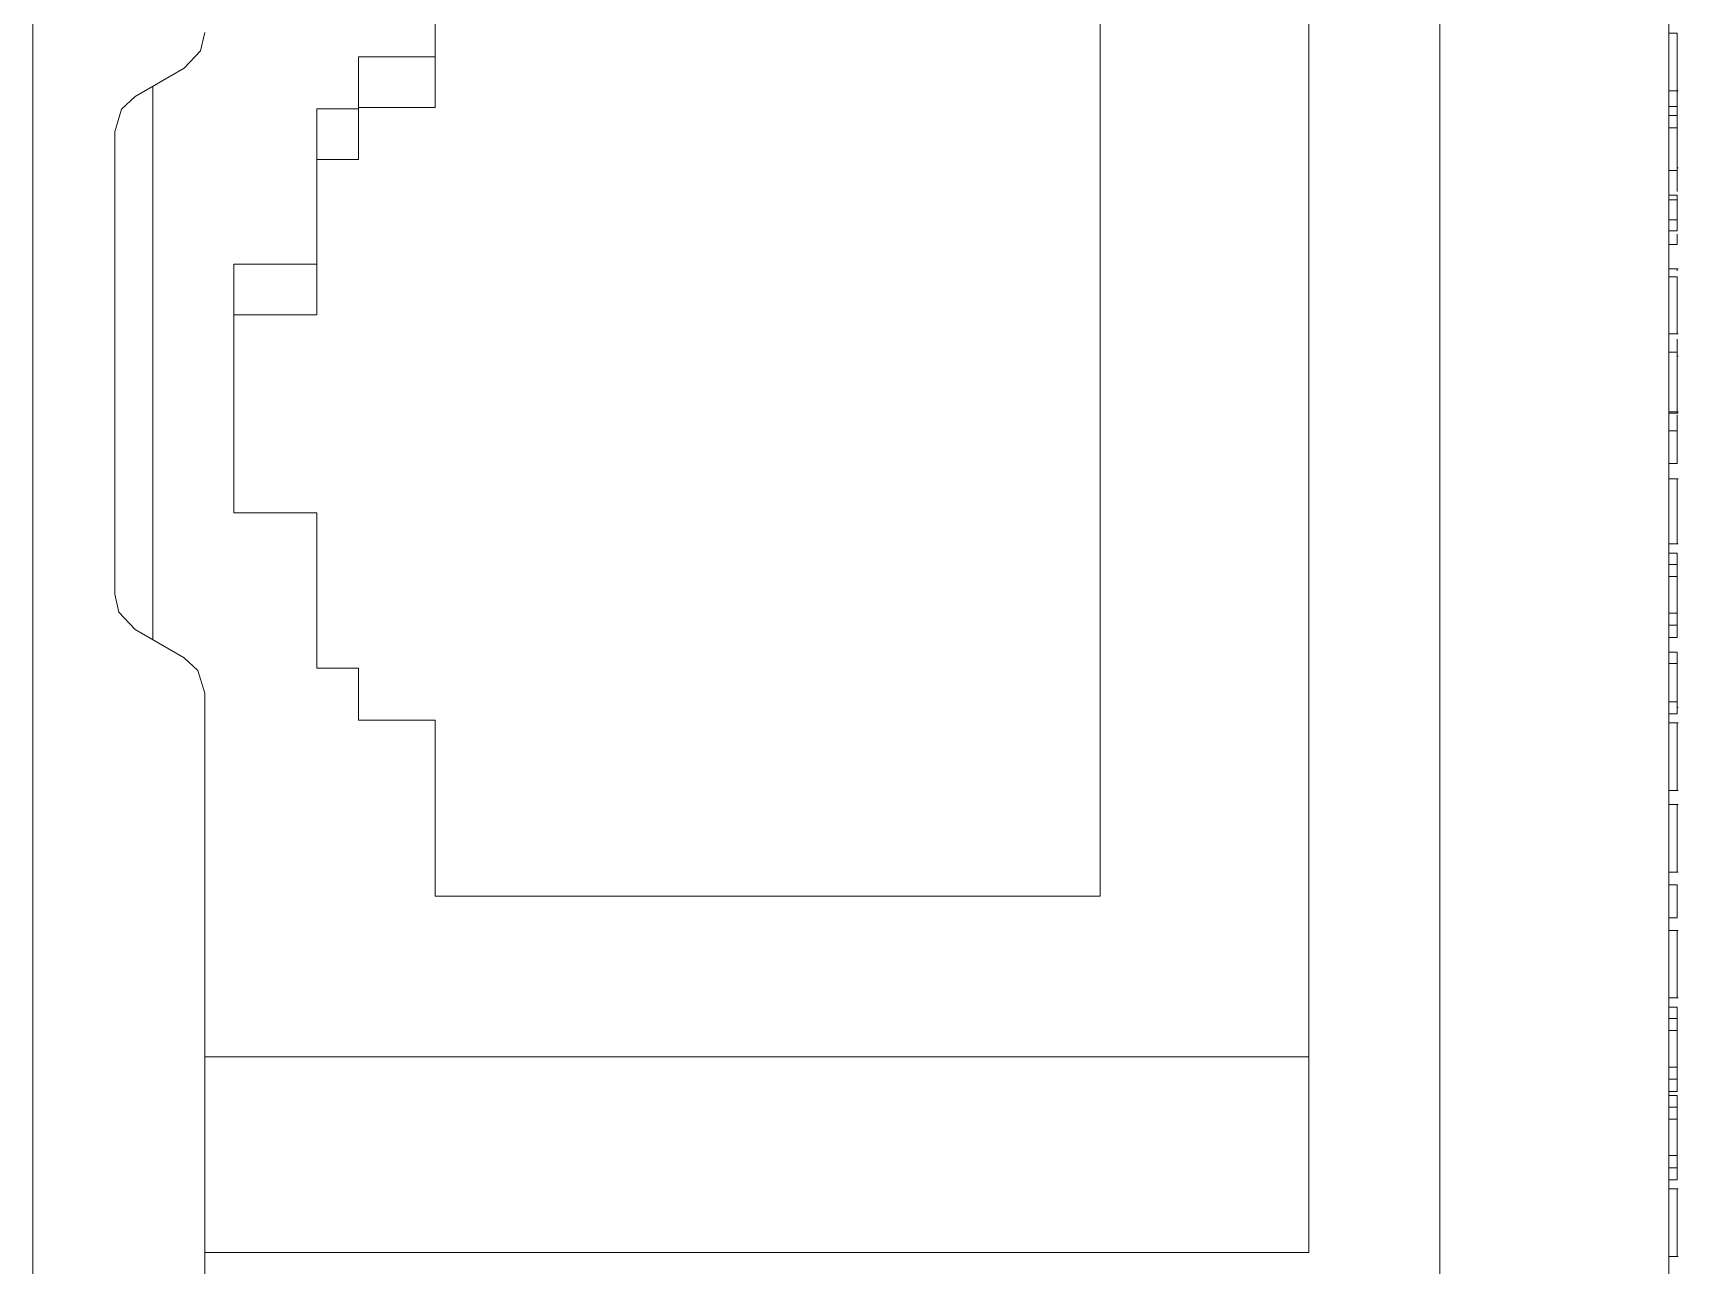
# Model space of a CAD drawing. Header units: millimetres. Extents: x 0 to 420, y 0 to 297.
# Drawn here: x 71.94 to 92.05, y 237.93 to 253 of the extents above; entities that cross this region are included whole.
import ezdxf

# ---------------------------------------------------------------- set-up
doc = ezdxf.new("R2010")
doc.units = ezdxf.units.MM
doc.layers.add('1', color=7, linetype='Continuous')

msp = doc.modelspace()

# ---------------------------------------------------------------- linework, layer by layer
at = {"layer": '1', "color": 7, "linetype": 'Continuous', "lineweight": 13}
for p, q in [((71.93505, 261.31967), (71.93505, 225.060062)), ((91.93505, 257.71967), (91.93505, 225.060062)), ((89.13505, 257.135627), (89.13505, 225.060062)), ((87.53505, 240.475647), (87.53505, 256.818739)), ((76.85435, 254.855034), (76.85435, 252.701293)), ((84.98235, 242.439352), (84.98235, 254.855034)), ((92.03505, 252.991287), (91.93505, 252.991287)), ((92.03505, 252.897084), (92.03505, 252.991286)), ((75.91455, 252.701293), (75.91455, 252.06784)), ((76.85435, 252.701293), (75.91455, 252.701293)), ((76.85435, 252.701293), (76.85435, 252.08166)), ((73.18505, 252.219314), (73.78505, 252.565724)), ((73.40055, 252.343733), (73.40055, 245.576391)), ((91.935052, 252.288375), (92.04755, 252.288375)), ((92.03505, 252.093691), (92.03505, 252.325728)), ((75.40655, 252.06784), (75.40655, 250.16748)), ((75.91455, 252.06784), (75.40655, 252.06784)), ((75.91455, 252.08166), (76.85435, 252.08166)), ((75.91455, 252.06784), (75.91455, 251.448207)), ((92.03505, 252.093688), (91.93505, 252.093688)), ((92.03505, 252.093561), (91.93505, 252.093561)), ((92.03505, 252.093561), (92.03505, 252.093688)), ((92.03505, 251.986581), (92.03505, 252.093561)), ((92.03505, 251.986588), (91.93505, 251.986588)), ((92.03505, 251.834127), (91.93505, 251.834127)), ((92.03505, 251.834127), (92.03505, 251.986581)), ((92.03505, 251.314419), (92.03505, 251.834127)), ((72.93505, 246.133822), (72.93505, 251.786302)), ((75.40655, 251.448207), (75.91455, 251.448207)), ((92.03505, 251.314419), (91.93505, 251.314419)), ((92.04755, 251.344656), (92.03505, 251.344656)), ((92.03505, 251.012894), (91.93505, 251.012894)), ((92.03505, 250.954334), (92.03505, 251.012894)), ((92.03505, 250.954334), (91.93505, 250.954334)), ((92.03505, 250.709933), (92.03505, 250.954334)), ((92.03505, 250.709933), (91.93505, 250.709933)), ((92.03505, 250.70877), (91.93505, 250.70877)), ((92.03505, 250.70877), (92.03505, 250.709933)), ((92.03505, 250.574731), (92.03505, 250.70877)), ((92.03505, 250.574731), (91.93505, 250.574731)), ((92.03505, 250.406536), (91.93505, 250.406536)), ((74.39055, 250.16748), (74.39055, 247.126905)), ((75.40655, 250.16748), (74.39055, 250.16748)), ((75.40655, 250.16748), (75.40655, 249.547848)), ((92.03505, 250.010924), (91.93505, 250.010924)), ((92.04755, 250.109361), (91.935052, 250.109361)), ((74.39055, 249.547848), (75.40655, 249.547848)), ((91.935052, 249.316451), (92.04755, 249.316451)), ((92.03505, 249.090495), (91.93505, 249.090495)), ((92.035048, 249.042407), (92.04755, 249.042407)), ((91.935052, 248.363799), (92.04755, 248.363799)), ((91.935052, 248.347262), (92.04755, 248.347262)), ((92.03505, 248.128955), (92.03505, 248.326485)), ((92.03505, 248.128954), (91.93505, 248.128954)), ((92.03505, 248.128837), (91.93505, 248.128837)), ((92.03505, 248.128837), (92.03505, 248.128954)), ((92.03505, 247.728307), (92.03505, 248.128837)), ((92.03505, 247.728307), (91.93505, 247.728307)), ((92.04755, 247.54096), (91.935052, 247.54096)), ((74.39055, 247.126905), (75.40655, 247.126905)), ((75.40655, 247.126905), (75.40655, 245.226546)), ((92.03505, 246.634552), (91.93505, 246.634552)), ((91.935052, 246.748369), (92.04755, 246.748369)), ((92.03505, 246.493843), (92.03505, 246.634552)), ((92.03505, 246.493843), (91.93505, 246.493843)), ((92.03505, 246.346929), (92.03505, 246.493843)), ((92.03505, 246.346929), (91.93505, 246.346929)), ((92.03505, 245.899708), (92.03505, 246.346929)), ((92.03505, 245.899708), (91.93505, 245.899708)), ((92.03505, 245.751863), (92.03505, 245.899708)), ((73.78505, 245.3544), (73.18505, 245.70081)), ((92.03505, 245.751863), (91.93505, 245.751863)), ((92.03505, 245.601943), (91.93505, 245.601943)), ((92.03505, 245.601943), (92.03505, 245.751863)), ((92.03505, 245.423812), (91.93505, 245.423812)), ((92.03505, 245.422483), (91.93505, 245.422483)), ((92.03505, 245.422483), (92.03505, 245.423812)), ((92.03505, 245.283679), (92.03505, 245.422483)), ((75.40655, 245.226546), (75.91455, 245.226546)), ((75.91455, 245.226546), (75.91455, 244.593093)), ((92.03505, 245.283679), (91.93505, 245.283679)), ((74.03505, 232.698737), (74.03505, 244.921387)), ((92.03505, 244.817083), (91.93505, 244.817083)), ((92.03505, 244.669704), (92.03505, 244.817083)), ((75.91455, 244.593093), (76.85435, 244.593093)), ((76.85435, 244.593093), (76.85435, 242.439352)), ((92.03505, 244.669704), (91.93505, 244.669704)), ((92.03505, 244.74501), (92.04755, 244.74501)), ((92.04755, 244.559519), (91.935052, 244.559519)), ((91.935052, 243.733682), (92.04755, 243.733682)), ((92.04755, 243.560261), (91.935052, 243.560261)), ((92.03505, 242.577765), (91.93505, 242.577765)), ((92.03505, 242.577648), (91.93505, 242.577648)), ((91.935052, 242.734424), (92.04755, 242.734424)), ((92.03505, 242.577648), (92.03505, 242.577765)), ((92.03505, 242.177118), (92.03505, 242.577648)), ((76.85435, 242.439352), (84.98235, 242.439352)), ((92.03505, 242.177118), (91.93505, 242.177118)), ((92.04755, 242.021352), (91.935052, 242.021352)), ((91.935052, 241.195515), (92.04755, 241.195515)), ((92.03505, 241.083363), (91.93505, 241.083363)), ((92.03505, 240.942654), (92.03505, 241.083363)), ((92.03505, 240.942654), (91.93505, 240.942654)), ((92.03505, 240.79574), (91.93505, 240.79574)), ((92.03505, 240.79574), (92.03505, 240.942654)), ((92.03505, 240.34852), (92.03505, 240.79574)), ((74.03505, 240.475647), (87.53505, 240.475647)), ((87.53505, 238.082408), (87.53505, 240.475647)), ((92.03505, 240.34852), (91.93505, 240.34852)), ((92.03505, 240.200674), (92.03505, 240.34852)), ((92.03505, 240.200674), (91.93505, 240.200674)), ((92.03505, 240.050754), (92.03505, 240.200674)), ((92.03505, 240.050754), (91.93505, 240.050754)), ((92.03505, 240.002792), (91.93505, 240.002792)), ((92.03505, 239.862083), (92.03505, 240.002792)), ((92.03505, 239.862083), (91.93505, 239.862083)), ((92.03505, 239.715169), (92.03505, 239.862083)), ((92.03505, 239.715169), (91.93505, 239.715169)), ((92.03505, 239.267948), (92.03505, 239.715169)), ((92.03505, 239.267948), (91.93505, 239.267948)), ((92.03505, 239.120103), (92.03505, 239.267948)), ((92.03505, 239.120103), (91.93505, 239.120103)), ((92.03505, 238.970183), (91.93505, 238.970183)), ((92.03505, 238.970183), (92.03505, 239.120103)), ((92.04755, 238.860951), (91.935052, 238.860951)), ((87.53505, 238.082408), (74.03505, 238.082408)), ((91.93505, 238.035114), (92.04755, 238.035114))]:
    msp.add_line(p, q, dxfattribs=at)
for points in [[(73.78505, 252.565724), (73.982984, 252.776606), (74.03505, 252.998737)], [(92.03505, 252.288375), (92.03505, 252.288375), (92.03505, 252.288375), (92.03505, 252.288377), (92.03505, 252.288385), (92.03505, 252.288569), (92.03505, 252.291604), (92.03505, 252.340237), (92.03505, 252.991287)], [(72.93505, 251.786302), (73.01853, 252.062888), (73.18505, 252.219314)], [(92.03505, 251.055299), (92.03505, 251.326356), (92.03505, 251.343539), (92.03505, 251.344593), (92.03505, 251.344654), (92.03505, 251.344656), (92.03505, 251.344656), (92.03505, 251.344656)], [(92.03505, 250.406536), (92.03505, 250.478161), (92.03505, 250.533241)], [(92.03505, 250.087794), (92.03505, 250.108013), (92.03505, 250.109277), (92.03505, 250.109356), (92.03505, 250.109361)], [(92.03505, 249.316451), (92.03505, 249.316451), (92.03505, 249.316452), (92.03505, 249.316456), (92.03505, 249.316541), (92.03505, 249.317935), (92.03505, 249.340556), (92.03505, 249.688386), (92.03505, 249.8883), (92.03505, 249.926091), (92.03505, 250.010924)], [(92.03505, 249.094985), (92.03505, 249.171547), (92.03505, 249.251064)], [(92.03505, 248.347262), (92.03505, 248.347262), (92.03505, 248.347262), (92.03505, 248.347264), (92.03505, 248.347272), (92.03505, 248.347465), (92.03505, 248.350725), (92.03505, 248.403582), (92.03505, 249.090495)], [(92.03505, 246.748369), (92.03505, 246.748369), (92.03505, 246.748369), (92.03505, 246.748372), (92.03505, 246.748435), (92.03505, 246.749461), (92.03505, 246.766016), (92.03505, 247.015643), (92.03505, 247.452332), (92.03505, 247.535412), (92.03505, 247.540607), (92.03505, 247.540936), (92.03505, 247.54096)], [(73.18505, 245.70081), (72.987205, 245.911514), (72.93505, 246.133822)], [(74.03505, 244.921387), (73.951504, 245.198069), (73.78505, 245.3544)], [(92.03505, 244.817083), (92.03505, 245.036203), (92.03505, 245.28427)], [(92.03505, 243.733684), (92.03505, 243.733683), (92.03505, 243.733682), (92.03505, 243.733685), (92.03505, 243.733763), (92.03505, 243.735217), (92.03505, 243.759244), (92.03505, 244.146522), (92.03505, 244.533736), (92.03505, 244.557915), (92.03505, 244.559421), (92.03505, 244.559513), (92.03505, 244.559519)], [(92.03505, 242.734425), (92.03505, 242.734424), (92.03505, 242.734424), (92.03505, 242.734426), (92.03505, 242.734505), (92.03505, 242.735959), (92.03505, 242.759986), (92.03505, 243.147264), (92.03505, 243.534478), (92.03505, 243.558656), (92.03505, 243.560162), (92.03505, 243.560255), (92.03505, 243.560261)], [(92.03505, 241.195516), (92.03505, 241.195515), (92.03505, 241.195515), (92.03505, 241.195517), (92.03505, 241.195596), (92.03505, 241.19705), (92.03505, 241.221077), (92.03505, 241.608355), (92.03505, 241.995569), (92.03505, 242.019748), (92.03505, 242.021253), (92.03505, 242.021346), (92.03505, 242.021352)], [(92.03505, 238.035115), (92.03505, 238.035114), (92.03505, 238.035114), (92.03505, 238.035116), (92.03505, 238.035195), (92.03505, 238.036649), (92.03505, 238.060676), (92.03505, 238.447954), (92.03505, 238.835168), (92.03505, 238.859346), (92.03505, 238.860852), (92.03505, 238.860945), (92.03505, 238.860951)]]:
    msp.add_lwpolyline(points, dxfattribs=at)

doc.saveas('drawing.dxf')
